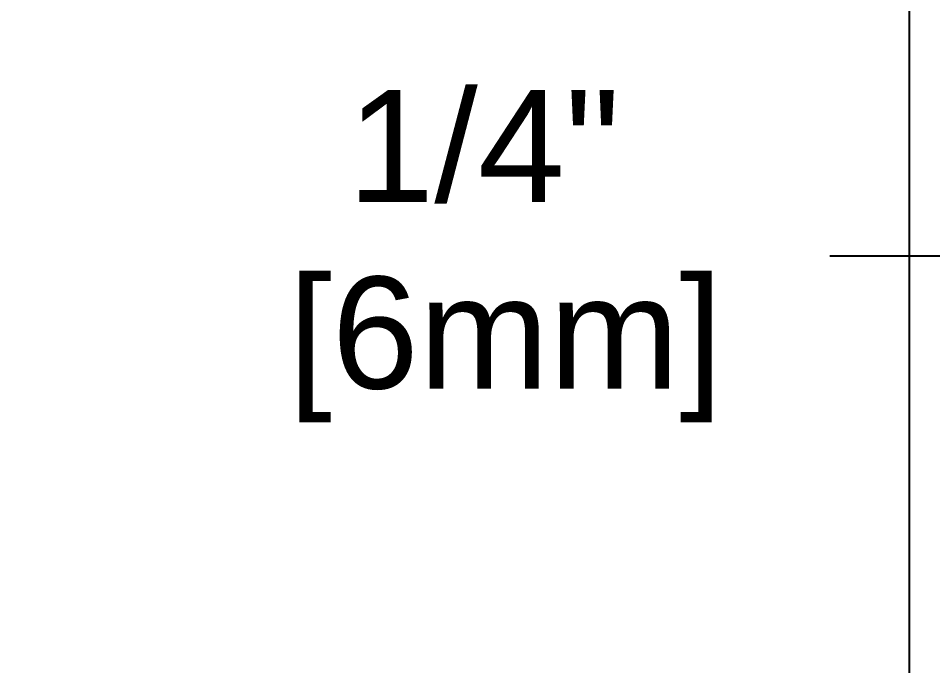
# Model space of a CAD drawing. Header units: inches. Extents: x -3.1 to 41.9, y -1.4 to 9.8.
# Drawn here: x 1.174 to 2.705, y 4.702 to 5.787 of the extents above; entities that cross this region are included whole.
import ezdxf

# ---------------------------------------------------------------- set-up
doc = ezdxf.new("R2010")
doc.units = ezdxf.units.IN
doc.header["$MEASUREMENT"] = 0
doc.layers.add('Dimensions', color=3, linetype='Continuous')
doc.styles.add('ARIAL', font='arial.ttf')
doc.dimstyles.new('Arial', dxfattribs={"dimscale": 1.5, "dimtxt": 0.125, "dimasz": 0.125, "dimexe": 0.125, "dimexo": 0.125, "dimgap": 0.125, "dimtad": 0, "dimtih": 1, "dimtoh": 1, "dimdec": 4, "dimzin": 0, "dimdsep": 46, "dimlunit": 4, "dimtxsty": 'ARIAL', "dimcen": 0.125, "dimadec": 0, "dimazin": 0, "dimtfac": 1, "dimtdec": 4, "dimtofl": 0, "dimtmove": 0, "dimatfit": 3, "dimfxl": 0, "dimfrac": 2, "dimtolj": 1, "dimtzin": 0, "dimarcsym": 0})

# ---------------------------------------------------------------- blocks, each defined once
blk = doc.blocks.new('*D11')
at = {"layer": 'Defpoints', "color": 0}
for p in [(3.1659, 6.493), (3.1659, 4.4923), (2.6659, 4.4823)]:
    blk.add_point(p, dxfattribs=at)
at = {"layer": 'Dimensions', "color": 0, "lineweight": -2}
for p, q in [((2.6659, 4.6698), (2.6659, 6.6805)), ((3.1659, 4.6798), (3.1659, 6.6805)), ((2.4784, 6.493), (2.2909, 6.493)), ((3.3534, 6.493), (3.5409, 6.493))]:
    blk.add_line(p, q, dxfattribs=at)
at = {"layer": 'Dimensions', "color": 0}
for points in [[(2.4784, 6.5243), (2.4784, 6.4618), (2.6659, 6.493)], [(3.3534, 6.5243), (3.3534, 6.4618), (3.1659, 6.493)]]:
    blk.add_solid(points, dxfattribs=at)
at = {"layer": 'Dimensions', "color": 0, "insert": (1.6389, 6.493), "char_height": 0.1875, "attachment_point": 5, "style": 'ARIAL'}
blk.add_mtext('\\A1;1/2"\\P [13mm]', dxfattribs=at)
blk = doc.blocks.new('*D13')
at = {"layer": 'Defpoints', "color": 0}
for p in [(13.2656, 8.95), (2.6659, 4.4823), (13.2656, 4.4773)]:
    blk.add_point(p, dxfattribs=at)
at = {"layer": 'Dimensions', "color": 0, "lineweight": -2}
for p, q in [((2.6659, 4.6698), (2.6659, 9.1375)), ((13.2656, 4.6648), (13.2656, 9.1375)), ((2.8534, 8.95), (7.2409, 8.95)), ((13.0781, 8.95), (8.6907, 8.95))]:
    blk.add_line(p, q, dxfattribs=at)
at = {"layer": 'Dimensions', "color": 0}
for points in [[(2.8534, 8.9812), (2.8534, 8.9187), (2.6659, 8.95)], [(13.0781, 8.9812), (13.0781, 8.9187), (13.2656, 8.95)]]:
    blk.add_solid(points, dxfattribs=at)
at = {"layer": 'Dimensions', "color": 0, "insert": (7.9658, 8.95), "char_height": 0.1875, "attachment_point": 5, "style": 'ARIAL'}
blk.add_mtext('\\A1;10 5/8"\\P [269mm]', dxfattribs=at)
blk = doc.blocks.new('*D14')
at = {"layer": 'Defpoints', "color": 0}
for p in [(3.4118, 5.388), (3.1659, 4.4923), (3.4118, 4.4773)]:
    blk.add_point(p, dxfattribs=at)
at = {"layer": 'Dimensions', "color": 0, "lineweight": -2}
for p, q in [((3.1659, 4.6798), (3.1659, 5.5755)), ((3.4118, 4.6648), (3.4118, 5.5755)), ((2.9784, 5.388), (2.5323, 5.388)), ((3.5993, 5.388), (3.7868, 5.388))]:
    blk.add_line(p, q, dxfattribs=at)
at = {"layer": 'Dimensions', "color": 0}
for points in [[(2.9784, 5.4193), (2.9784, 5.3568), (3.1659, 5.388)], [(3.5993, 5.4193), (3.5993, 5.3568), (3.4118, 5.388)]]:
    blk.add_solid(points, dxfattribs=at)
at = {"layer": 'Dimensions', "color": 0, "insert": (1.9531, 5.388), "char_height": 0.1875, "attachment_point": 5, "style": 'ARIAL'}
blk.add_mtext('\\A1;1/4"\\P [6mm]', dxfattribs=at)

msp = doc.modelspace()

# ---------------------------------------------------------------- dimensions: what is measured, and where the dimension line sits
at = {"layer": 'Dimensions'}
for base, p1, p2, picture, middle in [((13.26564, 8.94999), (2.66594, 4.48233), (13.26564, 4.47733), '*D13', (7.96579, 8.94999)), ((3.16594, 6.49302), (2.66594, 4.48233), (3.16594, 4.49233), '*D11', (1.63891, 6.49302)), ((3.41185, 5.38801), (3.16594, 4.49233), (3.41185, 4.47733), '*D14', (1.95307, 5.38801))]:
    dim = msp.add_linear_dim(base=base, p1=p1, p2=p2, dimstyle='Arial', override={"dimpost": '\\X'}, dxfattribs=at)
    dim.commit()
    dim.dimension.update_dxf_attribs({"geometry": picture, "text_midpoint": middle, "dimtype": 160})

doc.saveas('drawing.dxf')
